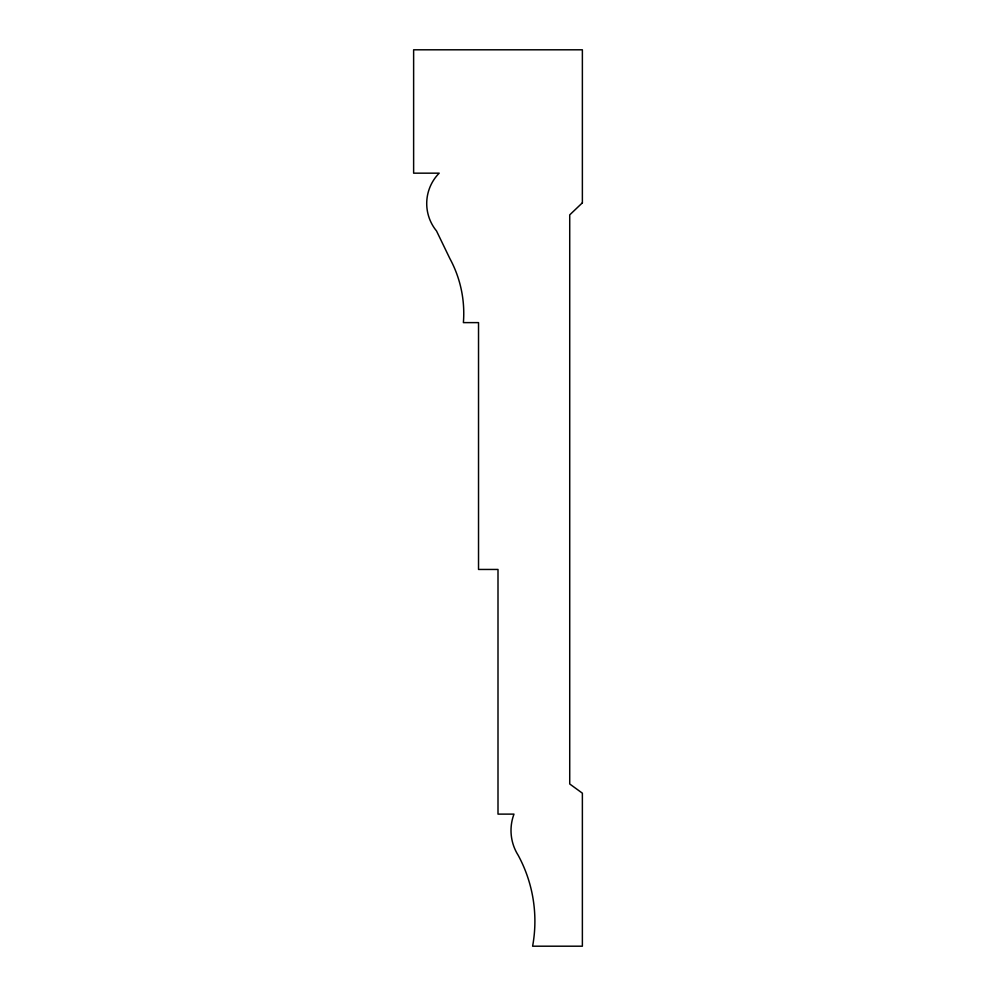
<?xml version="1.0" encoding="UTF-8"?>
<svg xmlns="http://www.w3.org/2000/svg" width="996" height="996" viewBox="0 0 996 996"><rect width="100%" height="100%" fill="white"/><g stroke="black" fill="none" stroke-linecap="round" stroke-linejoin="round"><path stroke-width="1.49" d="M582.374 202.823L569.724 214.875L569.724 783.977L582.374 793.177L582.374 946.2L532.611 946.2A138.32 138.32 0 0 0 518.181 855.278A46.463 46.463 0 0 1 513.986 814.118L498 814.118L498 569.451L478.528 569.451L478.528 322.617L463.389 322.617A115.001 115.001 0 0 0 449.843 258.524L436.522 230.96A43.239 43.239 0 0 1 439.186 173.167L413.626 173.167L413.626 49.8L582.374 49.8L582.374 202.823"/></g></svg>
